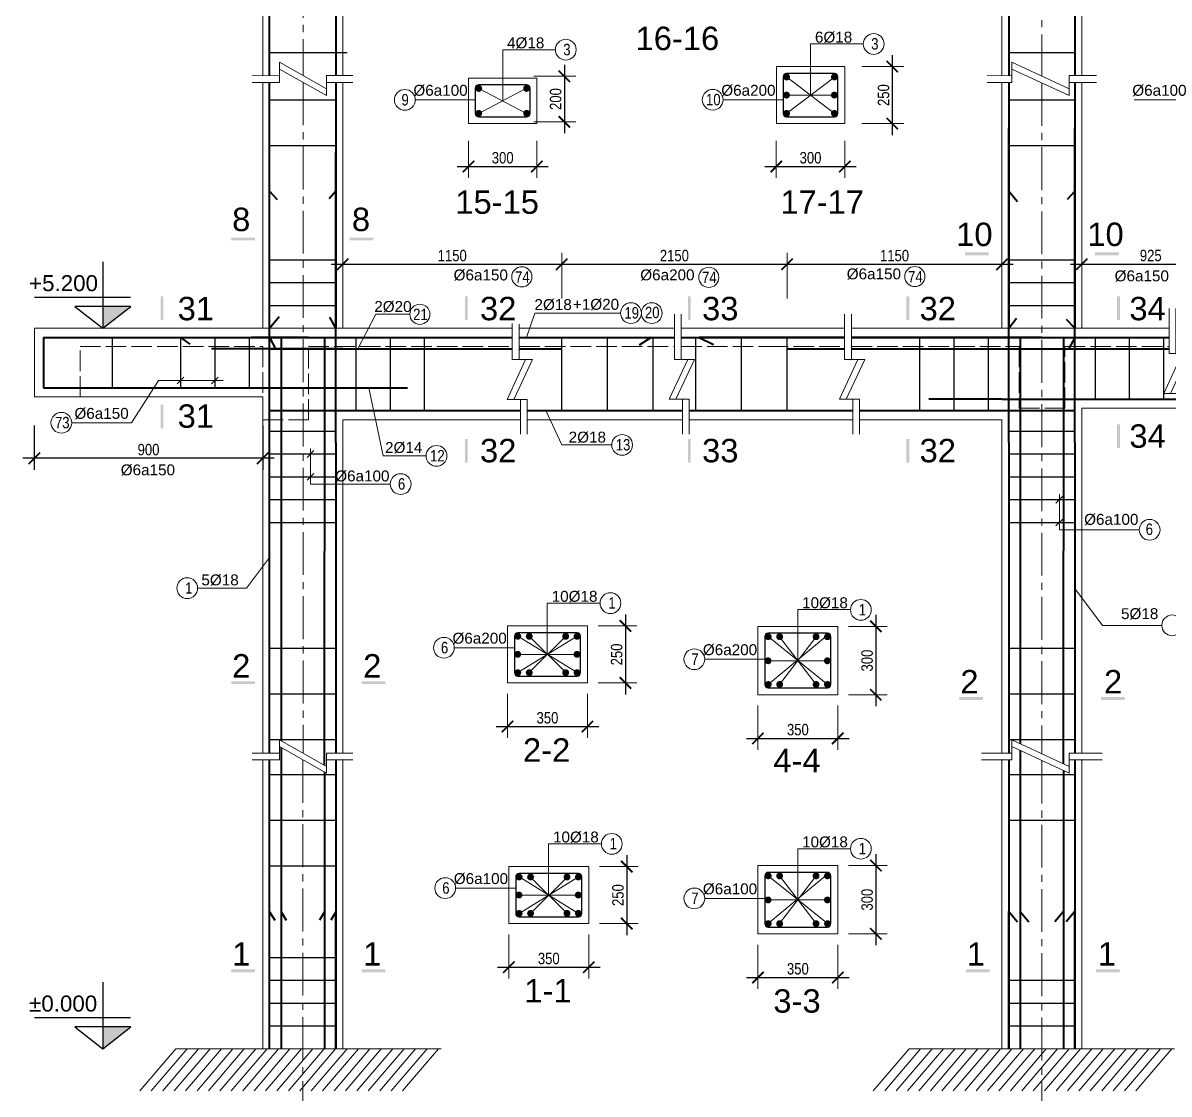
# Model space of a CAD drawing. Header units: inches. Extents: x 1604615 to 1925968, y -294302 to 52467.
# Drawn here: x 1642588 to 1662660, y -276295 to -257539 of the extents above; entities that cross this region are included whole.
import ezdxf

# ---------------------------------------------------------------- set-up
doc = ezdxf.new("R2010")
doc.units = ezdxf.units.IN
doc.header["$LTSCALE"] = 20
doc.header["$MEASUREMENT"] = 0
doc.linetypes.add('ACAD_ISO02W100', pattern=[15, 12, -3])
doc.linetypes.add('CENTER2', pattern=[1.125, 0.75, -0.125, 0.125, -0.125])
doc.layers.get('0').update_dxf_attribs({"lineweight": 13})
for name, color, linetype, lineweight in [('BORDER', 3, 'Continuous', 40), ('Duong bao', 4, 'Continuous', 30), ('net 0.2', 5, 'Continuous', 20), ('net dut', 7, 'Continuous', 9), ('truc', 16, 'CENTER2', 9)]:
    doc.layers.add(name, color=color, linetype=linetype, lineweight=lineweight)
doc.layers.add('kt', color=7, linetype='Continuous')
doc.layers.add('TEXT', color=9, linetype='Continuous')
doc.styles.add('chu', font='VHELVCN.TTF')
doc.styles.add('thep', font='ARIAL.TTF')
doc.dimstyles.new('tl100', dxfattribs={"dimscale": 100, "dimtxt": 2, "dimasz": 2, "dimexe": 2, "dimexo": 5, "dimgap": 0.5, "dimtad": 1, "dimdec": 0, "dimzin": 0, "dimdsep": 46, "dimtxsty": 'chu', "dimblk": 'ARCHTICK', "dimcen": 1, "dimdle": 2, "dimclrd": 1, "dimclre": 1, "dimclrt": 2, "dimadec": 0, "dimazin": 0, "dimtfac": 1, "dimtdec": 0, "dimtix": 1, "dimtofl": 0, "dimtmove": 0, "dimatfit": 3, "dimldrblk": 'ARCHTICK', "dimfxl": 1, "dimtolj": 1, "dimtzin": 0, "dimarcsym": 0})
doc.dimstyles.new('tl25', dxfattribs={"dimscale": 100, "dimtxt": 2, "dimasz": 2, "dimexe": 2, "dimexo": 3, "dimgap": 0.5, "dimtad": 1, "dimdec": 0, "dimlfac": 0.25, "dimdsep": 46, "dimtxsty": 'chu', "dimblk": 'ARCHTICK', "dimcen": 8, "dimdle": 2, "dimclrd": 1, "dimclre": 1, "dimclrt": 2, "dimadec": 0, "dimazin": 0, "dimtfac": 0.1, "dimtdec": 0, "dimtix": 1, "dimtmove": 2, "dimatfit": 3, "dimldrblk": 'ARCHTICK', "dimfxl": 6, "dimfxlon": 1, "dimtolj": 1, "dimlwe": -1, "dimarcsym": 0})

# ---------------------------------------------------------------- blocks, each defined once
blk = doc.blocks.new('_ArchTick')
at = {"color": 0, "linetype": 'ByBlock', "const_width": 0.15}
blk.add_lwpolyline([(-0.5, -0.5), (0.5, 0.5)], dxfattribs=at)
blk = doc.blocks.new('*D303')
at = {"color": 1, "lineweight": -2}
for p, q in [((1642788, -264586), (1642788, -265363)), ((1646788, -264586), (1646788, -265363)), ((1646988, -265163), (1642588, -265163))]:
    blk.add_line(p, q, dxfattribs=at)
at = {"layer": 'Defpoints', "color": 0}
for p in [(1642788, -264086), (1646788, -264086), (1642788, -265163)]:
    blk.add_point(p, dxfattribs=at)
at = {"color": 1, "lineweight": -2, "xscale": 200, "yscale": 200, "zscale": 200, "rotation": 180}
blk.add_blockref('_ArchTick', (1642788, -265163), dxfattribs=at)
at = {"color": 1, "lineweight": -2, "xscale": 200, "yscale": 200, "zscale": 200}
blk.add_blockref('_ArchTick', (1646788, -265163), dxfattribs=at)
at = {"color": 2, "insert": (1644788, -265011), "char_height": 200, "attachment_point": 5, "style": 'chu'}
blk.add_mtext('\\A1;900', dxfattribs=at)
blk = doc.blocks.new('*D305')
at = {"color": 1}
for p, q in [((1648188, -262366), (1648188, -261566)), ((1652023, -262366), (1652023, -261566))]:
    blk.add_line(p, q, dxfattribs=at)
at = {"color": 1, "lineweight": -2}
blk.add_line((1647988, -261766), (1652223, -261766), dxfattribs=at)
at = {"layer": 'Defpoints', "color": 0}
for p in [(1652023, -261766), (1648188, -262886), (1652023, -263046)]:
    blk.add_point(p, dxfattribs=at)
at = {"color": 1, "lineweight": -2, "xscale": 200, "yscale": 200, "zscale": 200, "rotation": 180}
blk.add_blockref('_ArchTick', (1648188, -261766), dxfattribs=at)
at = {"color": 1, "lineweight": -2, "xscale": 200, "yscale": 200, "zscale": 200}
blk.add_blockref('_ArchTick', (1652023, -261766), dxfattribs=at)
at = {"color": 2, "insert": (1650106, -261614), "char_height": 200, "attachment_point": 5, "style": 'chu'}
blk.add_mtext('\\A1;1150', dxfattribs=at)
blk = doc.blocks.new('*D306')
at = {"color": 1}
for p, q in [((1652023, -262366), (1652023, -261566)), ((1655971, -262366), (1655971, -261566))]:
    blk.add_line(p, q, dxfattribs=at)
at = {"color": 1, "lineweight": -2}
blk.add_line((1651823, -261766), (1656171, -261766), dxfattribs=at)
at = {"layer": 'Defpoints', "color": 0}
for p in [(1655971, -261766), (1652023, -263046), (1655971, -264326)]:
    blk.add_point(p, dxfattribs=at)
at = {"color": 1, "lineweight": -2, "xscale": 200, "yscale": 200, "zscale": 200, "rotation": 180}
blk.add_blockref('_ArchTick', (1652023, -261766), dxfattribs=at)
at = {"color": 1, "lineweight": -2, "xscale": 200, "yscale": 200, "zscale": 200}
blk.add_blockref('_ArchTick', (1655971, -261766), dxfattribs=at)
at = {"color": 2, "insert": (1653997, -261614), "char_height": 200, "attachment_point": 5, "style": 'chu'}
blk.add_mtext('\\A1;2150', dxfattribs=at)
blk = doc.blocks.new('*D109')
at = {"color": 1}
for p, q in [((1655971, -262366), (1655971, -261566)), ((1659732, -262366), (1659732, -261566))]:
    blk.add_line(p, q, dxfattribs=at)
at = {"color": 1, "lineweight": -2}
blk.add_line((1655771, -261766), (1659932, -261766), dxfattribs=at)
at = {"layer": 'Defpoints', "color": 0}
for p in [(1659732, -261766), (1655971, -264726), (1659732, -264886)]:
    blk.add_point(p, dxfattribs=at)
at = {"color": 1, "lineweight": -2, "xscale": 200, "yscale": 200, "zscale": 200, "rotation": 180}
blk.add_blockref('_ArchTick', (1655971, -261766), dxfattribs=at)
at = {"color": 1, "lineweight": -2, "xscale": 200, "yscale": 200, "zscale": 200}
blk.add_blockref('_ArchTick', (1659732, -261766), dxfattribs=at)
at = {"color": 2, "insert": (1657852, -261614), "char_height": 200, "attachment_point": 5, "style": 'chu'}
blk.add_mtext('\\A1;1150', dxfattribs=at)
blk = doc.blocks.new('kk')
at = {"ltscale": 0.1}
for p, q in [((-71, 1140), (-71, 350)), ((49, 350), (49, 1140)), ((-162, -350), (162, 350)), ((-71, 350), (281, 350)), ((281, 350), (-44, -350)), ((162, 350), (49, 350)), ((73, -350), (-162, -350)), ((-44, -350), (189, -350)), ((71, -962), (73, -350)), ((189, -350), (189, -962))]:
    blk.add_line(p, q, dxfattribs=at)
blk = doc.blocks.new('*D307')
at = {"color": 1}
for p, q in [((1661132, -262365), (1661132, -261565)), ((1663546, -262365), (1663546, -261565))]:
    blk.add_line(p, q, dxfattribs=at)
at = {"color": 1, "lineweight": -2}
blk.add_line((1660932, -261765), (1663746, -261765), dxfattribs=at)
at = {"layer": 'Defpoints', "color": 0}
for p in [(1663546, -261765), (1661132, -262886), (1663546, -263206)]:
    blk.add_point(p, dxfattribs=at)
at = {"color": 1, "lineweight": -2, "xscale": 200, "yscale": 200, "zscale": 200, "rotation": 180}
blk.add_blockref('_ArchTick', (1661132, -261765), dxfattribs=at)
at = {"color": 1, "lineweight": -2, "xscale": 200, "yscale": 200, "zscale": 200}
blk.add_blockref('_ArchTick', (1663546, -261765), dxfattribs=at)
at = {"color": 2, "insert": (1662339, -261613), "char_height": 200, "attachment_point": 5, "style": 'chu'}
blk.add_mtext('\\A1;925', dxfattribs=at)
blk = doc.blocks.new('*D138')
at = {"color": 1}
for p, q in [((1651098, -273499), (1651098, -274274)), ((1652496, -273499), (1652496, -274274))]:
    blk.add_line(p, q, dxfattribs=at)
at = {"color": 1, "lineweight": -2}
blk.add_line((1650898, -274074), (1652696, -274074), dxfattribs=at)
at = {"layer": 'Defpoints', "color": 0}
for p in [(1651098, -273199), (1652496, -273199), (1652496, -274074)]:
    blk.add_point(p, dxfattribs=at)
at = {"color": 1, "lineweight": -2, "xscale": 200, "yscale": 200, "zscale": 200, "rotation": 180}
blk.add_blockref('_ArchTick', (1651098, -274074), dxfattribs=at)
at = {"color": 1, "lineweight": -2, "xscale": 200, "yscale": 200, "zscale": 200}
blk.add_blockref('_ArchTick', (1652496, -274074), dxfattribs=at)
at = {"color": 2, "insert": (1651797, -273922), "char_height": 200, "attachment_point": 5, "style": 'chu'}
blk.add_mtext('\\A1;350', dxfattribs=at)
blk = doc.blocks.new('*D139')
at = {"color": 1, "lineweight": -2}
blk.add_line((1653163, -272112), (1653163, -273510), dxfattribs=at)
at = {"color": 1}
for p, q in [((1652684, -272312), (1653363, -272312)), ((1652684, -273310), (1653363, -273310))]:
    blk.add_line(p, q, dxfattribs=at)
at = {"layer": 'Defpoints', "color": 0}
for p in [(1652384, -272312), (1652384, -273310), (1653163, -273310)]:
    blk.add_point(p, dxfattribs=at)
at = {"color": 1, "lineweight": -2, "xscale": 200, "yscale": 200, "zscale": 200}
for p, rotation in [((1653163, -272312), 90), ((1653163, -273310), 270)]:
    blk.add_blockref('_ArchTick', p, dxfattribs=dict(at, rotation=rotation))
at = {"color": 2, "insert": (1653010, -272811), "char_height": 200, "attachment_point": 5, "rotation": 90, "style": 'chu'}
blk.add_mtext('\\A1;250', dxfattribs=at)
blk = doc.blocks.new('*D140')
at = {"color": 1}
for p, q in [((1651075, -269284), (1651075, -270060)), ((1652473, -269284), (1652473, -270060))]:
    blk.add_line(p, q, dxfattribs=at)
at = {"color": 1, "lineweight": -2}
blk.add_line((1650875, -269860), (1652673, -269860), dxfattribs=at)
at = {"layer": 'Defpoints', "color": 0}
for p in [(1651075, -268984), (1652473, -268984), (1652473, -269860)]:
    blk.add_point(p, dxfattribs=at)
at = {"color": 1, "lineweight": -2, "xscale": 200, "yscale": 200, "zscale": 200, "rotation": 180}
blk.add_blockref('_ArchTick', (1651075, -269860), dxfattribs=at)
at = {"color": 1, "lineweight": -2, "xscale": 200, "yscale": 200, "zscale": 200}
blk.add_blockref('_ArchTick', (1652473, -269860), dxfattribs=at)
at = {"color": 2, "insert": (1651774, -269708), "char_height": 200, "attachment_point": 5, "style": 'chu'}
blk.add_mtext('\\A1;350', dxfattribs=at)
blk = doc.blocks.new('*D141')
at = {"color": 1, "lineweight": -2}
blk.add_line((1653139, -267898), (1653139, -269296), dxfattribs=at)
at = {"color": 1}
for p, q in [((1652661, -268098), (1653339, -268098)), ((1652661, -269096), (1653339, -269096))]:
    blk.add_line(p, q, dxfattribs=at)
at = {"layer": 'Defpoints', "color": 0}
for p in [(1652361, -268098), (1652361, -269096), (1653139, -269096)]:
    blk.add_point(p, dxfattribs=at)
at = {"color": 1, "lineweight": -2, "xscale": 200, "yscale": 200, "zscale": 200}
for p, rotation in [((1653139, -268098), 90), ((1653139, -269096), 270)]:
    blk.add_blockref('_ArchTick', p, dxfattribs=dict(at, rotation=rotation))
at = {"color": 2, "insert": (1652987, -268597), "char_height": 200, "attachment_point": 5, "rotation": 90, "style": 'chu'}
blk.add_mtext('\\A1;250', dxfattribs=at)
blk = doc.blocks.new('*D142')
at = {"color": 1}
for p, q in [((1655460, -273679), (1655460, -274454)), ((1656858, -273679), (1656858, -274454))]:
    blk.add_line(p, q, dxfattribs=at)
at = {"color": 1, "lineweight": -2}
blk.add_line((1655260, -274254), (1657058, -274254), dxfattribs=at)
at = {"layer": 'Defpoints', "color": 0}
for p in [(1655460, -273379), (1656858, -273379), (1656858, -274254)]:
    blk.add_point(p, dxfattribs=at)
at = {"color": 1, "lineweight": -2, "xscale": 200, "yscale": 200, "zscale": 200, "rotation": 180}
blk.add_blockref('_ArchTick', (1655460, -274254), dxfattribs=at)
at = {"color": 1, "lineweight": -2, "xscale": 200, "yscale": 200, "zscale": 200}
blk.add_blockref('_ArchTick', (1656858, -274254), dxfattribs=at)
at = {"color": 2, "insert": (1656159, -274102), "char_height": 200, "attachment_point": 5, "style": 'chu'}
blk.add_mtext('\\A1;350', dxfattribs=at)
blk = doc.blocks.new('*D143')
at = {"color": 1, "lineweight": -2}
blk.add_line((1657524, -272092), (1657524, -273690), dxfattribs=at)
at = {"color": 1}
for p, q in [((1657046, -272292), (1657724, -272292)), ((1657046, -273490), (1657724, -273490))]:
    blk.add_line(p, q, dxfattribs=at)
at = {"layer": 'Defpoints', "color": 0}
for p in [(1656746, -272292), (1656746, -273490), (1657524, -273490)]:
    blk.add_point(p, dxfattribs=at)
at = {"color": 1, "lineweight": -2, "xscale": 200, "yscale": 200, "zscale": 200}
for p, rotation in [((1657524, -272292), 90), ((1657524, -273490), 270)]:
    blk.add_blockref('_ArchTick', p, dxfattribs=dict(at, rotation=rotation))
at = {"color": 2, "insert": (1657372, -272891), "char_height": 200, "attachment_point": 5, "rotation": 90, "style": 'chu'}
blk.add_mtext('\\A1;300', dxfattribs=at)
blk = doc.blocks.new('*D144')
at = {"color": 1}
for p, q in [((1655460, -269491), (1655460, -270267)), ((1656858, -269491), (1656858, -270267))]:
    blk.add_line(p, q, dxfattribs=at)
at = {"color": 1, "lineweight": -2}
blk.add_line((1655260, -270067), (1657058, -270067), dxfattribs=at)
at = {"layer": 'Defpoints', "color": 0}
for p in [(1655460, -269191), (1656858, -269191), (1656858, -270067)]:
    blk.add_point(p, dxfattribs=at)
at = {"color": 1, "lineweight": -2, "xscale": 200, "yscale": 200, "zscale": 200, "rotation": 180}
blk.add_blockref('_ArchTick', (1655460, -270067), dxfattribs=at)
at = {"color": 1, "lineweight": -2, "xscale": 200, "yscale": 200, "zscale": 200}
blk.add_blockref('_ArchTick', (1656858, -270067), dxfattribs=at)
at = {"color": 2, "insert": (1656159, -269915), "char_height": 200, "attachment_point": 5, "style": 'chu'}
blk.add_mtext('\\A1;350', dxfattribs=at)
blk = doc.blocks.new('*D145')
at = {"color": 1, "lineweight": -2}
blk.add_line((1657524, -267905), (1657524, -269503), dxfattribs=at)
at = {"color": 1}
for p, q in [((1657046, -268105), (1657724, -268105)), ((1657046, -269303), (1657724, -269303))]:
    blk.add_line(p, q, dxfattribs=at)
at = {"layer": 'Defpoints', "color": 0}
for p in [(1656746, -268105), (1656746, -269303), (1657524, -269303)]:
    blk.add_point(p, dxfattribs=at)
at = {"color": 1, "lineweight": -2, "xscale": 200, "yscale": 200, "zscale": 200}
for p, rotation in [((1657524, -268105), 90), ((1657524, -269303), 270)]:
    blk.add_blockref('_ArchTick', p, dxfattribs=dict(at, rotation=rotation))
at = {"color": 2, "insert": (1657372, -268704), "char_height": 200, "attachment_point": 5, "rotation": 90, "style": 'chu'}
blk.add_mtext('\\A1;300', dxfattribs=at)
blk = doc.blocks.new('*D166')
at = {"color": 1, "lineweight": -2}
blk.add_line((1652070, -258273), (1652070, -259471), dxfattribs=at)
at = {"color": 1}
for p, q in [((1651538, -258473), (1652270, -258473)), ((1651538, -259271), (1652270, -259271))]:
    blk.add_line(p, q, dxfattribs=at)
at = {"layer": 'Defpoints', "color": 0}
for p in [(1651238, -258473), (1651238, -259271), (1652070, -259271)]:
    blk.add_point(p, dxfattribs=at)
at = {"color": 1, "lineweight": -2, "xscale": 200, "yscale": 200, "zscale": 200}
for p, rotation in [((1652070, -258473), 90), ((1652070, -259271), 270)]:
    blk.add_blockref('_ArchTick', p, dxfattribs=dict(at, rotation=rotation))
at = {"color": 2, "insert": (1651918, -258872), "char_height": 200, "attachment_point": 5, "rotation": 90, "style": 'chu'}
blk.add_mtext('\\A1;200', dxfattribs=at)
blk = doc.blocks.new('*D363')
at = {"color": 1}
for p, q in [((1650391, -259602), (1650391, -260253)), ((1651589, -259602), (1651589, -260253))]:
    blk.add_line(p, q, dxfattribs=at)
at = {"color": 1, "lineweight": -2}
blk.add_line((1650191, -260053), (1651789, -260053), dxfattribs=at)
at = {"layer": 'Defpoints', "color": 0}
for p in [(1650391, -259302), (1651589, -259302), (1651589, -260053)]:
    blk.add_point(p, dxfattribs=at)
at = {"color": 1, "lineweight": -2, "xscale": 200, "yscale": 200, "zscale": 200, "rotation": 180}
blk.add_blockref('_ArchTick', (1650391, -260053), dxfattribs=at)
at = {"color": 1, "lineweight": -2, "xscale": 200, "yscale": 200, "zscale": 200}
blk.add_blockref('_ArchTick', (1651589, -260053), dxfattribs=at)
at = {"color": 2, "insert": (1650990, -259901), "char_height": 200, "attachment_point": 5, "style": 'chu'}
blk.add_mtext('\\A1;300', dxfattribs=at)
blk = doc.blocks.new('*D364')
at = {"color": 1, "lineweight": -2}
blk.add_line((1657812, -258104), (1657812, -259502), dxfattribs=at)
at = {"color": 1}
for p, q in [((1657280, -258304), (1658012, -258304)), ((1657280, -259302), (1658012, -259302))]:
    blk.add_line(p, q, dxfattribs=at)
at = {"layer": 'Defpoints', "color": 0}
for p in [(1656980, -258304), (1656980, -259302), (1657812, -259302)]:
    blk.add_point(p, dxfattribs=at)
at = {"color": 1, "lineweight": -2, "xscale": 200, "yscale": 200, "zscale": 200}
for p, rotation in [((1657812, -258304), 90), ((1657812, -259302), 270)]:
    blk.add_blockref('_ArchTick', p, dxfattribs=dict(at, rotation=rotation))
at = {"color": 2, "insert": (1657660, -258803), "char_height": 200, "attachment_point": 5, "rotation": 90, "style": 'chu'}
blk.add_mtext('\\A1;250', dxfattribs=at)
blk = doc.blocks.new('*D365')
at = {"color": 1}
for p, q in [((1655782, -259602), (1655782, -260253)), ((1656980, -259602), (1656980, -260253))]:
    blk.add_line(p, q, dxfattribs=at)
at = {"color": 1, "lineweight": -2}
blk.add_line((1655582, -260053), (1657180, -260053), dxfattribs=at)
at = {"layer": 'Defpoints', "color": 0}
for p in [(1655782, -259302), (1656980, -259302), (1656980, -260053)]:
    blk.add_point(p, dxfattribs=at)
at = {"color": 1, "lineweight": -2, "xscale": 200, "yscale": 200, "zscale": 200, "rotation": 180}
blk.add_blockref('_ArchTick', (1655782, -260053), dxfattribs=at)
at = {"color": 1, "lineweight": -2, "xscale": 200, "yscale": 200, "zscale": 200}
blk.add_blockref('_ArchTick', (1656980, -260053), dxfattribs=at)
at = {"color": 2, "insert": (1656381, -259901), "char_height": 200, "attachment_point": 5, "style": 'chu'}
blk.add_mtext('\\A1;300', dxfattribs=at)

msp = doc.modelspace()

# ---------------------------------------------------------------- hatches: boundary and pattern name
at = {"layer": 'kt'}
for points in [[(1644477, -262502.7), (1643987.4, -262886.4), (1643987.4, -262502.7)], [(1644477, -275117), (1643987.4, -275500.7), (1643987.4, -275117)]]:
    msp.add_hatch(color=256, dxfattribs=at).paths.add_polyline_path(points)

# ---------------------------------------------------------------- linework, layer by layer
at = {"ltscale": 0.1}
for p, q in [((1646788.4, -253258.7), (1646788.4, -258461.7)), ((1661131.9, -253458.7), (1661131.9, -258461.7)), ((1648188.5, -253658.7), (1648188.4, -258461.7)), ((1659731.9, -253658.7), (1659731.9, -258461.7)), ((1647082, -258462.8), (1647082, -258227.7)), ((1647082, -258227.7), (1647905, -258692.6)), ((1646605.7, -258461.1), (1647082, -258462.8)), ((1647905, -258811.1), (1647082, -258346.2)), ((1647082, -258346.2), (1647082, -258579.4)), ((1648367.7, -258459.4), (1647905, -258459.4)), ((1647082, -258579.4), (1646605.7, -258579.4)), ((1646788.4, -258579.4), (1646788.4, -262886.4)), ((1647905, -258579.4), (1648367.7, -258579.4)), ((1648188.4, -258579.4), (1648188.4, -262886.4)), ((1659731.9, -258579.4), (1659731.9, -262886.4)), ((1661131.9, -258579.4), (1661131.9, -262886.4)), ((1642788.4, -264086.4), (1642788.4, -262886.4)), ((1646788.4, -262886.4), (1648188.4, -262886.4)), ((1651158.4, -262801.1), (1651158.4, -263429.8)), ((1651278.4, -263429.8), (1651278.4, -262812.9)), ((1659631.9, -262886.4), (1661231.9, -262886.4)), ((1651066.7, -264130.2), (1651391.6, -263429.8)), ((1651158.4, -263429.8), (1651510.1, -263429.8)), ((1651510.1, -263429.8), (1651185.2, -264130.2)), ((1651391.6, -263429.8), (1651278.4, -263429.8)), ((1646788.4, -264086.4), (1642788.4, -264086.4)), ((1646788.4, -264086.4), (1646788.4, -270326.6)), ((1651301.8, -264130.2), (1651066.7, -264130.2)), ((1651185.2, -264130.2), (1651418.4, -264130.2)), ((1651299.6, -264742.3), (1651301.8, -264130.2)), ((1651418.4, -264130.2), (1651418.4, -264742.3)), ((1661131.9, -264286.4), (1661131.9, -270326.6)), ((1661131.9, -264286.4), (1662801.5, -264286.9)), ((1648188.4, -264486.4), (1648188.4, -270326.6)), ((1648188.4, -264486.4), (1651300.5, -264486.9)), ((1651418.4, -264486.4), (1654140.1, -264486.9)), ((1654258, -264486.4), (1657119.5, -264486.4)), ((1657237.4, -264486.4), (1659731.9, -264486.4)), ((1659731.9, -264486.4), (1659731.9, -270326.6)), ((1647082, -270327.7), (1647082, -270092.5)), ((1647082, -270092.5), (1647905, -270557.5)), ((1646605.7, -270326), (1647082, -270327.7)), ((1647905, -270676), (1647082, -270211.1)), ((1647082, -270211.1), (1647082, -270444.3)), ((1648367.7, -270324.3), (1647905, -270324.3)), ((1647905, -270324.3), (1647905, -270676)), ((1647082, -270444.3), (1646605.7, -270444.3)), ((1646788.4, -270444.3), (1646788.4, -275500.7)), ((1647905, -270444.3), (1648367.7, -270444.3)), ((1648188.4, -270444.3), (1648188.4, -275500.7)), ((1659731.9, -270444.3), (1659731.9, -275500.7)), ((1661131.9, -270444.3), (1661131.9, -275500.7)), ((1645264.6, -275500.7), (1649912.2, -275500.7)), ((1658108.1, -275500.7), (1662755.7, -275500.7))]:
    msp.add_line(p, q, dxfattribs=at)
for p, q in [((1656381.7, -258803.9), (1656381.7, -257907.5)), ((1656381.7, -257907.5), (1657305.3, -257907.5)), ((1650989.8, -258904.4), (1650989.8, -258007.9)), ((1650989.8, -258007.9), (1651913.4, -258007.9)), ((1656980.1, -258304.4), (1655782.1, -258304.4)), ((1655782.1, -258304.4), (1655782.1, -259302.4)), ((1656980.1, -259302.4), (1656980.1, -258304.4)), ((1647905, -258459.4), (1647905, -258811.1)), ((1651588.8, -258504.4), (1650390.8, -258504.4)), ((1650390.8, -258504.4), (1650390.8, -259302.4)), ((1651588.8, -259302.4), (1651588.8, -258504.4)), ((1655962.1, -258484.4), (1656800.1, -259122.4)), ((1655962.1, -259122.4), (1656800.1, -258486.3)), ((1650570.8, -259122.4), (1651408.8, -258684.4)), ((1650570.8, -258686.3), (1651408.8, -259122.4)), ((1650510.8, -258886.4), (1649458.3, -258886.4)), ((1655902.1, -258886.4), (1654849.6, -258886.4)), ((1655902.7, -258803), (1656798.3, -258803)), ((1663099.8, -258886.4), (1662047.4, -258886.4)), ((1650390.8, -259302.4), (1651588.8, -259302.4)), ((1655782.1, -259302.4), (1656980.1, -259302.4)), ((1645288.6, -263860.9), (1645408.3, -263740.3)), ((1645888.6, -263860.9), (1646008.3, -263740.3)), ((1647563.6, -265146.7), (1647683.3, -265026.1)), ((1647563.6, -265546.7), (1647683.3, -265426.1)), ((1660679, -265946.7), (1660798.7, -265826.1)), ((1660679, -266346.7), (1660798.7, -266226.1)), ((1651771.7, -268595.6), (1651771.7, -267699.2)), ((1651771.7, -267699.2), (1652695.2, -267699.2)), ((1656156.7, -268708.1), (1656156.7, -267811.6)), ((1656156.7, -267811.6), (1657080.3, -267811.6)), ((1652473.1, -268098.1), (1651075.1, -268098.1)), ((1651075.1, -268098.1), (1651075.1, -269096.1)), ((1652473.1, -269096.1), (1652473.1, -268098.1)), ((1656858.1, -268105), (1655460.1, -268105)), ((1655460.1, -268105), (1655460.1, -269303)), ((1656858.1, -269303), (1656858.1, -268105)), ((1651255.1, -268278.1), (1652293.1, -268916.1)), ((1651255.1, -268916.1), (1652293.1, -268278.1)), ((1652093.1, -268279.9), (1651455.1, -268916.1)), ((1652093.1, -268916.1), (1651455.1, -268279.9)), ((1655640.1, -269123), (1656678.1, -268256.9)), ((1655640.1, -268285), (1656678.1, -269123)), ((1656478.1, -268286.9), (1655840.1, -269123)), ((1656478.1, -269123), (1655840.1, -268286.9)), ((1651195.1, -268480), (1650142.6, -268480)), ((1651252.7, -268595.6), (1652290.7, -268595.6)), ((1655580.1, -268681.6), (1654527.6, -268681.6)), ((1655637.7, -268708.1), (1656675.7, -268708.1)), ((1651075.1, -269096.1), (1652473.1, -269096.1)), ((1655460.1, -269303), (1656858.1, -269303)), ((1651794.9, -272809.9), (1651794.9, -271913.5)), ((1651794.9, -271913.5), (1652718.5, -271913.5)), ((1656156.7, -272895.4), (1656156.7, -271999)), ((1656156.7, -271999), (1657080.3, -271999)), ((1652496.3, -272312.4), (1651098.3, -272312.4)), ((1651098.3, -272312.4), (1651098.3, -273310.4)), ((1652496.3, -273310.4), (1652496.3, -272312.4)), ((1656858.1, -272292.4), (1655460.1, -272292.4)), ((1655460.1, -272292.4), (1655460.1, -273490.4)), ((1656858.1, -273490.4), (1656858.1, -272292.4)), ((1651278.3, -272492.4), (1652316.3, -273130.4)), ((1651278.3, -273130.4), (1652316.3, -272492.4)), ((1652116.3, -272494.2), (1651478.3, -273130.4)), ((1652116.3, -273130.4), (1651478.3, -272494.2)), ((1655640.1, -273310.4), (1656678.1, -272444.2)), ((1655640.1, -272472.4), (1656678.1, -273310.4)), ((1656478.1, -272474.2), (1655840.1, -273310.4)), ((1656478.1, -273310.4), (1655840.1, -272474.2)), ((1651218.3, -272689), (1650165.8, -272689)), ((1651275.9, -272809.9), (1652313.9, -272809.9)), ((1655580.1, -272869), (1654527.6, -272869)), ((1655637.7, -272895.4), (1656675.7, -272895.4)), ((1651098.3, -273310.4), (1652496.3, -273310.4)), ((1655460.1, -273490.4), (1656858.1, -273490.4))]:
    msp.add_line(p, q)
for points in [[(1659474.5, -258461.3), (1659905.5, -258462.8), (1659905.5, -258227.7), (1660907.8, -258692.6), (1660907.8, -258579.4), (1661389.2, -258579.4)], [(1661389.2, -258459.4), (1660907.8, -258459.4), (1660907.8, -258811.1), (1659905.5, -258346.2), (1659905.5, -258579.4), (1659474.5, -258579.4)], [(1642788.4, -262886.4), (1646788.4, -262886.4)], [(1648188.4, -262886.4), (1651158.4, -262886.4)], [(1651278.4, -262886.4), (1653998, -262886.4)], [(1654118, -262886.4), (1656977.4, -262886.4)], [(1657097.4, -262886.4), (1659631.9, -262886.4)], [(1661231.9, -262886.4), (1662659, -262886.4)], [(1659374.5, -270325.8), (1659905.5, -270327.7), (1659905.5, -270092.5), (1660907.8, -270557.5), (1660907.8, -270444.3), (1661489.2, -270444.3)], [(1661489.2, -270324.3), (1660907.8, -270324.3), (1660907.8, -270676), (1659905.5, -270211.1), (1659905.5, -270444.3), (1659374.5, -270444.3)], [(1645264.6, -275500.7), (1644636.9, -276240.4)], [(1645464.6, -275500.7), (1644836.9, -276240.4)], [(1645664.6, -275500.7), (1645036.9, -276240.4)], [(1645864.6, -275500.7), (1645236.9, -276240.4)], [(1646064.6, -275500.7), (1645436.9, -276240.4)], [(1646264.6, -275500.7), (1645636.9, -276240.4)], [(1646464.6, -275500.7), (1645836.9, -276240.4)], [(1646664.6, -275500.7), (1646036.9, -276240.4)], [(1646864.6, -275500.7), (1646236.9, -276240.4)], [(1647064.6, -275500.7), (1646436.9, -276240.4)], [(1647264.6, -275500.7), (1646636.9, -276240.4)], [(1647464.6, -275500.7), (1646836.9, -276240.4)], [(1647664.6, -275500.7), (1647036.9, -276240.4)], [(1647864.6, -275500.7), (1647236.9, -276240.4)], [(1648064.6, -275500.7), (1647436.9, -276240.4)], [(1648264.6, -275500.7), (1647636.9, -276240.4)], [(1648464.6, -275500.7), (1647836.9, -276240.4)], [(1648664.6, -275500.7), (1648036.9, -276240.4)], [(1648864.6, -275500.7), (1648236.9, -276240.4)], [(1649064.6, -275500.7), (1648436.9, -276240.4)], [(1649264.6, -275500.7), (1648636.9, -276240.4)], [(1649464.6, -275500.7), (1648836.9, -276240.4)], [(1649664.6, -275500.7), (1649036.9, -276240.4)], [(1649864.6, -275500.7), (1649236.9, -276240.4)], [(1658108.1, -275500.7), (1657480.4, -276240.4)], [(1658308.1, -275500.7), (1657680.4, -276240.4)], [(1658508.1, -275500.7), (1657880.4, -276240.4)], [(1658708.1, -275500.7), (1658080.4, -276240.4)], [(1658908.1, -275500.7), (1658280.4, -276240.4)], [(1659108.1, -275500.7), (1658480.4, -276240.4)], [(1659308.1, -275500.7), (1658680.4, -276240.4)], [(1659508.1, -275500.7), (1658880.4, -276240.4)], [(1659708.1, -275500.7), (1659080.4, -276240.4)], [(1659908.1, -275500.7), (1659280.4, -276240.4)], [(1660108.1, -275500.7), (1659480.4, -276240.4)], [(1660308.1, -275500.7), (1659680.4, -276240.4)], [(1660508.1, -275500.7), (1659880.4, -276240.4)], [(1660708.1, -275500.7), (1660080.4, -276240.4)], [(1660908.1, -275500.7), (1660280.4, -276240.4)], [(1661108.1, -275500.7), (1660480.4, -276240.4)], [(1661308.1, -275500.7), (1660680.4, -276240.4)], [(1661508.1, -275500.7), (1660880.4, -276240.4)], [(1661708.1, -275500.7), (1661080.4, -276240.4)], [(1661908.1, -275500.7), (1661280.4, -276240.4)], [(1662108.1, -275500.7), (1661480.4, -276240.4)], [(1662308.1, -275500.7), (1661680.4, -276240.4)], [(1662508.1, -275500.7), (1661880.4, -276240.4)], [(1662708.1, -275500.7), (1662080.4, -276240.4)]]:
    msp.add_lwpolyline(points, dxfattribs=at)
at = {"const_width": 60}
for points in [[(1655932.1, -258486.3, -1), (1655992.1, -258486.3, -1)], [(1656830.1, -258486.3, 1), (1656770.1, -258486.3, 1)], [(1650540.8, -258686.3, -1), (1650600.8, -258686.3, -1)], [(1651438.8, -258686.3, 1), (1651378.8, -258686.3, 1)], [(1655930.3, -258803, -1), (1655990.3, -258803, -1)], [(1656828.3, -258803, 1), (1656768.3, -258803, 1)], [(1650540.8, -259122.4, 1), (1650600.8, -259122.4, 1)], [(1651438.8, -259122.4, -1), (1651378.8, -259122.4, -1)], [(1655932.1, -259122.4, 1), (1655992.1, -259122.4, 1)], [(1656830.1, -259122.4, -1), (1656770.1, -259122.4, -1)], [(1651225.1, -268279.9, -1), (1651285.1, -268279.9, -1)], [(1651425.1, -268279.9, -1), (1651485.1, -268279.9, -1)], [(1652123.1, -268279.9, 1), (1652063.1, -268279.9, 1)], [(1652323.1, -268279.9, 1), (1652263.1, -268279.9, 1)], [(1655610.1, -268286.9, -1), (1655670.1, -268286.9, -1)], [(1655810.1, -268286.9, -1), (1655870.1, -268286.9, -1)], [(1656508.1, -268286.9, 1), (1656448.1, -268286.9, 1)], [(1656708.1, -268286.9, 1), (1656648.1, -268286.9, 1)], [(1651222.7, -268595.6, -1), (1651282.7, -268595.6, -1)], [(1652320.7, -268595.6, 1), (1652260.7, -268595.6, 1)], [(1655607.7, -268708.1, -1), (1655667.7, -268708.1, -1)], [(1656705.7, -268708.1, 1), (1656645.7, -268708.1, 1)], [(1651225.1, -268916.1, 1), (1651285.1, -268916.1, 1)], [(1651425.1, -268916.1, 1), (1651485.1, -268916.1, 1)], [(1652123.1, -268916.1, -1), (1652063.1, -268916.1, -1)], [(1652323.1, -268916.1, -1), (1652263.1, -268916.1, -1)], [(1655610.1, -269123, 1), (1655670.1, -269123, 1)], [(1655810.1, -269123, 1), (1655870.1, -269123, 1)], [(1656508.1, -269123, -1), (1656448.1, -269123, -1)], [(1656708.1, -269123, -1), (1656648.1, -269123, -1)], [(1651248.3, -272494.2, -1), (1651308.3, -272494.2, -1)], [(1651448.3, -272494.2, -1), (1651508.3, -272494.2, -1)], [(1652146.3, -272494.2, 1), (1652086.3, -272494.2, 1)], [(1652346.3, -272494.2, 1), (1652286.3, -272494.2, 1)], [(1655610.1, -272474.2, -1), (1655670.1, -272474.2, -1)], [(1655810.1, -272474.2, -1), (1655870.1, -272474.2, -1)], [(1656508.1, -272474.2, 1), (1656448.1, -272474.2, 1)], [(1656708.1, -272474.2, 1), (1656648.1, -272474.2, 1)], [(1651245.9, -272809.9, -1), (1651305.9, -272809.9, -1)], [(1652343.9, -272809.9, 1), (1652283.9, -272809.9, 1)], [(1655607.7, -272895.4, -1), (1655667.7, -272895.4, -1)], [(1656705.7, -272895.4, 1), (1656645.7, -272895.4, 1)], [(1651248.3, -273130.4, 1), (1651308.3, -273130.4, 1)], [(1651448.3, -273130.4, 1), (1651508.3, -273130.4, 1)], [(1652146.3, -273130.4, -1), (1652086.3, -273130.4, -1)], [(1652346.3, -273130.4, -1), (1652286.3, -273130.4, -1)], [(1655610.1, -273310.4, 1), (1655670.1, -273310.4, 1)], [(1655810.1, -273310.4, 1), (1655870.1, -273310.4, 1)], [(1656508.1, -273310.4, -1), (1656448.1, -273310.4, -1)], [(1656708.1, -273310.4, -1), (1656648.1, -273310.4, -1)]]:
    msp.add_lwpolyline(points, format="xyb", close=True, dxfattribs=at)
for points in [[(1648453.5, -263246.4), (1648768, -262641.1), (1649364.1, -262641.1)], [(1651409.7, -263046.4), (1651555.8, -262619.6), (1653054.6, -262619.6)], [(1646097.7, -263800.6), (1644965.3, -263800.6), (1644492.7, -264540), (1643443.2, -264540)], [(1648645.9, -263926.4), (1648895.4, -265120.2), (1649649.1, -265120.2)], [(1651745.8, -264326.5), (1652024.2, -264928.3), (1652900.1, -264928.3)], [(1647623.4, -264992), (1647623.4, -265613.9), (1649021.7, -265613.9)], [(1660738.8, -265792), (1660738.8, -266413.9), (1662137.1, -266413.9)], [(1646908.4, -266901.9), (1646505.4, -267436.7), (1645647.7, -267436.7)], [(1661011.9, -267439.5), (1661496.5, -268088), (1662532.4, -268088)]]:
    msp.add_lwpolyline(points)
for centre, radius in [((1652095.3, -258007.9), 181.9), ((1657487.2, -257907.5), 181.9), ((1649276.5, -258886.4), 181.9), ((1654667.7, -258884.4), 181.9), ((1651325.5, -261985.6), 176.4), ((1654598.5, -261993.5), 176.4), ((1658207.5, -261980.5), 176.4), ((1649540.5, -262641.1), 176.4), ((1653236.5, -262619.6), 181.9), ((1653600.3, -262619.6), 181.9), ((1643261.3, -264540), 181.9), ((1649831, -265120.2), 181.9), ((1653082, -264928.3), 181.9), ((1649203.6, -265613.9), 181.9), ((1662319, -266413.9), 181.9), ((1645465.9, -267436.7), 181.9), ((1652877.1, -267699.2), 181.9), ((1657262.1, -267816.9), 181.9), ((1662714.3, -268088), 181.9), ((1649960.7, -268480), 181.9), ((1654345.7, -268681.6), 181.9), ((1652900.4, -271913.5), 181.9), ((1657262.2, -271999), 181.9), ((1657262.2, -271999), 181.9), ((1649983.9, -272689), 181.9), ((1654345.7, -272869), 181.9)]:
    msp.add_circle(centre, radius)
for points in [[(1646655.2, -261347), (1646655.2, -261297), (1646240.9, -261347), (1646240.9, -261297)], [(1648724.5, -261347), (1648724.5, -261297), (1648310.2, -261347), (1648310.2, -261297)], [(1659498.7, -261608.6), (1659498.7, -261558.6), (1659084.4, -261608.6), (1659084.4, -261558.6)], [(1661776.7, -261608.6), (1661776.7, -261558.6), (1661362.4, -261608.6), (1661362.4, -261558.6)], [(1645048.5, -262328), (1644998.5, -262328), (1645048.5, -262742.4), (1644998.5, -262742.4)], [(1650379, -262328), (1650329, -262328), (1650379, -262742.4), (1650329, -262742.4)], [(1654282.4, -262328), (1654232.4, -262328), (1654282.4, -262742.4), (1654232.4, -262742.4)], [(1658110.3, -262328), (1658060.3, -262328), (1658110.3, -262742.4), (1658060.3, -262742.4)], [(1661800.6, -262328), (1661750.6, -262328), (1661800.6, -262742.4), (1661750.6, -262742.4)], [(1645048.5, -264223.5), (1644998.5, -264223.5), (1645048.5, -264637.9), (1644998.5, -264637.9)], [(1661800.6, -264569.4), (1661750.6, -264569.4), (1661800.6, -264983.7), (1661750.6, -264983.7)], [(1650379, -264823.7), (1650329, -264823.7), (1650379, -265238), (1650329, -265238)], [(1654282.4, -264823.7), (1654232.4, -264823.7), (1654282.4, -265238), (1654232.4, -265238)], [(1658110.3, -264823.7), (1658060.3, -264823.7), (1658110.3, -265238), (1658060.3, -265238)], [(1646655.2, -269115.1), (1646655.2, -269065.1), (1646240.9, -269115.1), (1646240.9, -269065.1)], [(1648932.9, -269115.1), (1648932.9, -269065.1), (1648518.6, -269115.1), (1648518.6, -269065.1)], [(1659398.7, -269392.6), (1659398.7, -269342.6), (1658984.4, -269392.6), (1658984.4, -269342.6)], [(1661882.6, -269392.6), (1661882.6, -269342.6), (1661468.3, -269392.6), (1661468.3, -269342.6)], [(1646655.2, -274160.8), (1646655.2, -274110.8), (1646240.9, -274160.8), (1646240.9, -274110.8)], [(1648932.9, -274160.8), (1648932.9, -274110.8), (1648518.6, -274160.8), (1648518.6, -274110.8)], [(1659519.3, -274160.8), (1659519.3, -274110.8), (1659105, -274160.8), (1659105, -274110.8)], [(1661796.9, -274160.8), (1661796.9, -274110.8), (1661382.6, -274160.8), (1661382.6, -274110.8)]]:
    msp.add_trace(points)
at = {"layer": 'BORDER', "ltscale": 0.1}
for p, q in [((1648068.4, -254058.7), (1648068.4, -258461.7)), ((1659851.9, -254058.7), (1659851.9, -258461.7)), ((1661011.9, -254058.7), (1661011.9, -258461.7)), ((1648068.4, -258579.4), (1648068.4, -262886.4)), ((1659851.9, -258579.4), (1659851.9, -262886.4)), ((1661011.9, -258579.4), (1661011.9, -262886.4)), ((1659851.9, -262886.4), (1659851.9, -259386.4)), ((1661011.9, -262886.4), (1661011.9, -259386.4)), ((1648068.4, -262886.4), (1648068.4, -259806.4)), ((1646908.4, -260486.4), (1647040.3, -260633.5)), ((1648068.4, -260486.4), (1647953.4, -260618.4)), ((1659851.9, -260486.4), (1660007.1, -260665.2)), ((1661011.9, -260486.4), (1660875.5, -260633.3)), ((1646908.4, -262886.4), (1647077.9, -262680.1)), ((1648068.4, -264886.4), (1648068.4, -262886.4)), ((1659851.9, -264886.4), (1659851.9, -262886.4)), ((1661011.9, -264886.4), (1661011.9, -262886.4)), ((1642948.4, -263046.4), (1651158.4, -263046.4)), ((1645348.4, -263046.4), (1645510.8, -263161.7)), ((1646908.4, -263046.4), (1647014.7, -263258.6)), ((1647108.4, -263046.4), (1647108.4, -270107.5)), ((1647869.2, -263046.4), (1647863.4, -270533.9)), ((1651278.4, -263046.4), (1653998, -263046.4)), ((1651278.4, -263046.4), (1653588.4, -263046.4)), ((1653588.4, -263046.4), (1653378.1, -263181.6)), ((1654118, -263046.4), (1656977.4, -263046.4)), ((1656977.4, -263046.4), (1654432.9, -263046.4)), ((1654432.9, -263046.4), (1654682.1, -263171)), ((1657097.4, -263046.4), (1662659, -263046.4)), ((1660051.9, -263046.4), (1660051.9, -270160.5)), ((1660811.2, -263046.4), (1660806.9, -270510.7)), ((1661011.9, -263046.4), (1660901.5, -263242.4)), ((1648188.4, -263246.4), (1645888.4, -263246.4)), ((1659731.5, -264126.4), (1658451.5, -264126.4)), ((1659731.5, -264126.4), (1662802.1, -264126.9)), ((1646908.4, -264326.4), (1651301.1, -264326.9)), ((1651418.4, -264326.4), (1654140.7, -264326.9)), ((1654258, -264326.4), (1657120.1, -264326.4)), ((1657237.4, -264326.4), (1661011.9, -264326.4)), ((1648068.4, -264886.4), (1648068.4, -270326.6)), ((1659851.9, -264886.4), (1659851.9, -270326.6)), ((1661011.9, -264886.4), (1661011.9, -270326.6)), ((1647108.4, -270226), (1647108.4, -275500.7)), ((1660051.9, -270279), (1660051.9, -275500.7)), ((1648068.4, -270444.3), (1648068.4, -275500.7)), ((1659851.9, -270444.3), (1659851.9, -275500.7)), ((1661011.9, -270444.3), (1661011.9, -275500.7)), ((1647868.4, -270655.3), (1647868.4, -275500.7)), ((1660811.9, -270631.5), (1660811.9, -275500.7)), ((1646908.4, -275500.7), (1646908.4, -273101.4)), ((1646908.4, -273101.4), (1646997, -273248.9)), ((1647108.4, -273101.4), (1647197, -273248.9)), ((1647868.4, -273101.4), (1647779.9, -273248.9)), ((1648068.4, -273101.4), (1647979.9, -273248.9)), ((1648068.4, -275500.7), (1648068.4, -273100.8)), ((1659851.9, -275500.7), (1659851.9, -273100.8)), ((1659851.9, -273100.8), (1660006, -273278.5)), ((1660051.9, -273100.8), (1660206, -273278.5)), ((1660811.9, -273100.8), (1660657.8, -273278.5)), ((1661011.9, -273100.8), (1660857.8, -273278.5)), ((1661011.9, -275500.7), (1661011.9, -273100.8))]:
    msp.add_line(p, q, dxfattribs=at)
for points in [[(1646908.4, -258461.7), (1646908.4, -247612.1)], [(1646908.4, -270326.6), (1646908.4, -258579.4)], [(1648068.4, -262886.4), (1647964.4, -262689.8)], [(1659851.9, -262886.4), (1659987.5, -262711.3)], [(1661011.9, -262886.4), (1660864.1, -262730.8)], [(1642948.4, -263046.4), (1642948.4, -263926.4)], [(1647588.4, -263046.4), (1646588.4, -263046.4)], [(1647588.4, -263046.4), (1651158.4, -263046.4)], [(1660432.9, -263046.4), (1657097.4, -263046.4)], [(1660432.9, -263046.4), (1662659, -263046.4)], [(1646908.4, -263246.4), (1648188.4, -263246.4), (1651158.4, -263246.4)], [(1651278.4, -263246.4), (1652023.4, -263246.4)], [(1655971.5, -263246.4), (1656977.4, -263246.4)], [(1657097.4, -263246.4), (1660432.9, -263246.4), (1662659, -263246.4)], [(1642948.4, -263926.4), (1642948.4, -263926.4), (1646788.4, -263926.4), (1649325.9, -263926.4)], [(1646908.4, -275500.7), (1646908.4, -270444.3)]]:
    msp.add_lwpolyline(points, dxfattribs=at)
at = {"layer": 'Duong bao', "ltscale": 0.1}
for p, q in [((1646908.4, -258058.7), (1648268.4, -258058.7)), ((1659851.9, -258058.7), (1661011.9, -258058.7)), ((1646908.4, -258886.4), (1648068.4, -258886.4)), ((1659851.9, -258886.4), (1661011.9, -258886.4)), ((1646908.4, -259686.4), (1648068.4, -259686.4)), ((1659851.9, -259686.4), (1661011.9, -259686.4)), ((1646908.4, -261686.4), (1648068.4, -261686.4)), ((1659851.9, -261686.4), (1661011.9, -261686.4)), ((1646908.4, -262086.4), (1648068.4, -262086.4)), ((1659851.9, -262086.4), (1661011.9, -262086.4)), ((1646908.4, -262486.4), (1648068.4, -262486.4)), ((1659851.9, -262486.4), (1661011.9, -262486.4)), ((1644148.4, -263046.4), (1644148.4, -263926.4)), ((1645348.4, -263046.4), (1645348.4, -263926.4)), ((1645948.4, -263046.4), (1645948.4, -263926.4)), ((1646548.4, -263046.4), (1646548.4, -263926.4)), ((1648423.4, -264326.4), (1648423.4, -263046.4)), ((1649023.4, -264326.4), (1649023.4, -263046.4)), ((1649623.4, -264326.4), (1649623.4, -263046.4)), ((1652023.4, -264326.4), (1652023.4, -263046.4)), ((1652823.4, -264326.4), (1652823.4, -263046.4)), ((1653623.4, -264326.4), (1653623.4, -263046.4)), ((1654371.5, -264326.4), (1654371.5, -263046.4)), ((1655171.5, -264326.4), (1655171.5, -263046.4)), ((1655971.5, -264326.4), (1655971.5, -263046.4)), ((1658296.9, -264326.4), (1658296.9, -263046.4)), ((1658896.9, -264326.4), (1658896.9, -263046.4)), ((1659496.9, -264326.4), (1659496.9, -263046.4)), ((1661369.2, -264126.4), (1661369.2, -263046.4)), ((1661969.2, -264126.4), (1661969.2, -263046.4)), ((1662569.2, -264126.4), (1662569.2, -263046.4)), ((1646908.4, -264686.4), (1648068.4, -264686.4)), ((1659851.9, -264686.4), (1661011.9, -264686.4)), ((1646908.4, -265086.4), (1648068.4, -265086.4)), ((1659851.9, -265086.4), (1661011.9, -265086.4)), ((1646908.4, -265486.4), (1648068.4, -265486.4)), ((1659851.9, -265486.4), (1661011.9, -265486.4)), ((1646908.4, -265886.4), (1648068.4, -265886.4)), ((1659851.9, -265886.4), (1661011.9, -265886.4)), ((1646908.4, -266286.4), (1648068.4, -266286.4)), ((1659851.9, -266286.4), (1661011.9, -266286.4)), ((1646908.4, -268486.4), (1648068.4, -268486.4)), ((1659851.9, -268486.4), (1661011.9, -268486.4)), ((1646908.4, -269286.4), (1648068.4, -269286.4)), ((1659851.9, -269286.4), (1661011.9, -269286.4)), ((1646908.4, -270086.4), (1648068.4, -270086.4)), ((1659851.9, -270086.4), (1661011.9, -270086.4)), ((1646908.4, -270700.7), (1648068.4, -270700.7)), ((1659851.9, -270700.7), (1661011.9, -270700.7)), ((1646908.4, -271500.7), (1648068.4, -271500.7)), ((1659851.9, -271500.7), (1661011.9, -271500.7)), ((1646908.4, -272300.7), (1648068.4, -272300.7)), ((1646908.4, -273900.7), (1648068.4, -273900.7)), ((1646908.4, -274300.7), (1648068.4, -274300.7)), ((1659851.9, -274300.7), (1661011.9, -274300.7)), ((1646908.4, -274700.7), (1648068.4, -274700.7)), ((1659851.9, -274700.7), (1661011.9, -274700.7)), ((1646908.4, -275100.7), (1648068.4, -275100.7)), ((1659851.9, -275100.7), (1661011.9, -275100.7))]:
    msp.add_line(p, q, dxfattribs=at)
at = {"layer": 'Duong bao'}
for p, q in [((1655902.1, -258484.4), (1655902.1, -259122.4)), ((1656800.1, -258424.4), (1655962.1, -258424.4)), ((1656860.1, -259122.4), (1656860.1, -258484.4)), ((1650510.8, -258684.4), (1650510.8, -259122.4)), ((1651408.8, -258624.4), (1650570.8, -258624.4)), ((1651468.8, -259122.4), (1651468.8, -258684.4)), ((1650570.8, -259182.4), (1651408.8, -259182.4)), ((1655962.1, -259182.4), (1656800.1, -259182.4)), ((1651195.1, -268278.1), (1651195.1, -268916.1)), ((1652293.1, -268218.1), (1651255.1, -268218.1)), ((1652353.1, -268916.1), (1652353.1, -268278.1)), ((1655580.1, -268291.7), (1655580.1, -269123)), ((1656678.1, -268225), (1655640.1, -268225)), ((1656738.1, -269123), (1656738.1, -268285)), ((1651255.1, -268976.1), (1652293.1, -268976.1)), ((1655640.1, -269183), (1656678.1, -269183)), ((1651218.3, -272492.4), (1651218.3, -273130.4)), ((1652316.3, -272432.4), (1651278.3, -272432.4)), ((1652376.3, -273130.4), (1652376.3, -272492.4)), ((1655580.1, -272479.1), (1655580.1, -273310.4)), ((1656678.1, -272412.4), (1655640.1, -272412.4)), ((1656738.1, -273310.4), (1656738.1, -272472.4)), ((1651278.3, -273190.4), (1652316.3, -273190.4)), ((1655640.1, -273370.4), (1656678.1, -273370.4))]:
    msp.add_line(p, q, dxfattribs=at)
for centre, start, end in [((1655962.1, -258484.4), 90, 180), ((1655962.1, -258491.1), 90, 180), ((1656800.1, -258484.4), 0, 90), ((1650570.8, -258684.4), 90, 180), ((1650570.8, -258691.1), 90, 180), ((1651408.8, -258684.4), 0, 90), ((1650570.8, -259122.4), 180, 270), ((1651408.8, -259122.4), 270, 0), ((1655962.1, -259122.4), 180, 270), ((1656800.1, -259122.4), 270, 0), ((1651255.1, -268278.1), 90, 180), ((1651255.1, -268284.8), 90, 180), ((1652293.1, -268278.1), 0, 90), ((1655640.1, -268285), 90, 180), ((1655640.1, -268291.7), 90, 180), ((1656678.1, -268285), 0, 90), ((1651255.1, -268916.1), 180, 270), ((1652293.1, -268916.1), 270, 0), ((1655640.1, -269123), 180, 270), ((1656678.1, -269123), 270, 0), ((1651278.3, -272492.4), 90, 180), ((1651278.3, -272499.1), 90, 180), ((1652316.3, -272492.4), 0, 90), ((1655640.1, -272472.4), 90, 180), ((1655640.1, -272479.1), 90, 180), ((1656678.1, -272472.4), 0, 90), ((1651278.3, -273130.4), 180, 270), ((1652316.3, -273130.4), 270, 0), ((1655640.1, -273310.4), 180, 270), ((1656678.1, -273310.4), 270, 0)]:
    msp.add_arc(centre, 60, start, end, dxfattribs=at)
at = {"layer": 'kt'}
for p, q in [((1644472.1, -262347.8), (1642788.4, -262347.8)), ((1643497.7, -262502.7), (1643987.4, -262886.4)), ((1644472.1, -274962.1), (1642788.4, -274962.1)), ((1643497.7, -275117), (1643987.4, -275500.7))]:
    msp.add_line(p, q, dxfattribs=at)
for points in [[(1643987.4, -261722.8), (1643987.4, -262886.4), (1644477, -262502.7), (1643497.7, -262502.7)], [(1643987.4, -274337.1), (1643987.4, -275500.7), (1644477, -275117), (1643497.7, -275117)]]:
    msp.add_lwpolyline(points, dxfattribs=at)
at = {"layer": 'net dut', "linetype": 'ACAD_ISO02W100', "ltscale": 1.5}
for p, q in [((1643588.4, -263206.4), (1646788.4, -263206.4)), ((1646788.4, -263206.4), (1646788.4, -264488.3)), ((1647588.4, -263206.4), (1651158.4, -263206.4)), ((1647588.4, -264488.3), (1647588.4, -263206.4)), ((1651278.4, -263206.4), (1653998, -263206.4)), ((1654118, -263206.4), (1655631.9, -263206.4)), ((1655631.9, -263206.4), (1656977.4, -263206.4)), ((1657097.4, -263206.4), (1660031.9, -263206.4)), ((1660031.9, -263206.4), (1660031.9, -264285.5)), ((1660831.9, -263206.4), (1662659, -263206.4)), ((1660831.9, -264285.5), (1660831.9, -263206.4)), ((1660031.9, -264285.5), (1660831.9, -264285.5)), ((1646788.4, -264488.3), (1647588.4, -264488.3))]:
    msp.add_line(p, q, dxfattribs=at)
msp.add_lwpolyline([(1642788.4, -264086.4), (1643588.4, -264086.4), (1643588.4, -263206.4)], dxfattribs=at)
at = {"layer": 'truc', "linetype": 'CENTER2', "ltscale": 50}
for points in [[(1660431.9, -247616), (1660431.9, -258461.7)], [(1647493.5, -247699.5), (1647493.5, -258461.7)], [(1647493.5, -258579.4), (1647493.5, -270325)], [(1660431.9, -258590.3), (1660431.9, -270326.6)], [(1647488.4, -270446), (1647488.4, -278455)], [(1660431.9, -270455.2), (1660431.9, -278455)]]:
    msp.add_lwpolyline(points, dxfattribs=at)

# ---------------------------------------------------------------- block references
for p in [(1654068.7, -263780), (1657048.1, -263780), (1662729.8, -263676.9)]:
    msp.add_blockref('kk', p)

# ---------------------------------------------------------------- texts
at = {"layer": 'net 0.2', "char_height": 200, "width": 363.074, "attachment_point": 1, "style": 'chu'}
for s, insert in [('3', (1652051.3, -257905.3)), ('3', (1657443.1, -257804.8)), ('9', (1649217.8, -258783.7)), ('10 ', (1654550.9, -258781.7)), ('74', (1651207.7, -261887.7)), ('74', (1654480.7, -261895.5)), ('74', (1658089.7, -261882.5)), ('19', (1653121.8, -262515.2)), ('20', (1653481.4, -262509.2)), ('21', (1649422.7, -262543.2)), ('73', (1643149.7, -264437.3)), ('13', (1652970.4, -264825.7)), ('12', (1649719.4, -265017.5)), ('6', (1649156.1, -265511.2)), ('6', (1662250.4, -266304.6)), ('1', (1645430, -267334)), ('1', (1652840, -267596.5)), ('1', (1657224.9, -267714.2)), ('6', (1649908.5, -268377.4)), ('7', (1654293.6, -268579)), ('1', (1652863.2, -271810.8)), ('1', (1657225, -271896.4)), ('6', (1649931.8, -272586.3)), ('7', (1654293.6, -272766.3))]:
    msp.add_mtext(s, dxfattribs=dict(at, insert=insert))
at = {"layer": 'TEXT', "style": 'thep'}
for s, height, p in [('16-16', 409.93, (1653317.1, -258014.5)), ('6%%C18', 191.25, (1656458, -257883.3)), ('4%%C18', 191.25, (1651066.1, -257983.8)), ('%%C6a100', 191.25, (1649426.3, -258814.7)), ('%%C6a200', 191.25, (1654817.6, -258814.7)), ('%%C6a100', 191.25, (1662015.4, -258814.7)), ('15-15', 409.93, (1650160.6, -260881.7)), ('17-17', 409.93, (1655852.5, -260881.7)), ('8', 409.9, (1646252.1, -261184.2)), ('8', 409.9, (1648349.1, -261184.2)), ('10', 409.93, (1658932.2, -261445.9)), ('10', 409.93, (1661228.5, -261445.9)), ('%%C6a150', 191.25, (1650130.9, -262047.8)), ('%%C6a200', 191.25, (1653399.2, -262046.2)), ('%%C6a150', 191.25, (1657015.2, -262029)), ('%%C6a150', 191.25, (1661706.6, -262064.2)), ('+5.200', 280, (1642695.9, -262235.8)), ('31', 409.93, (1645298.7, -262745.4)), ('32', 409.93, (1650592.7, -262745.4)), ('33', 409.93, (1654482, -262745.4)), ('32', 409.93, (1658290.6, -262745.4)), ('34', 409.93, (1661965, -262745.4)), ('2%%C20', 191.25, (1648741.3, -262600.3)), ('2%%C18', 191.25, (1651546.5, -262566.5)), ('+1%%C20', 191.25, (1652219.5, -262562.4)), ('%%C6a150', 191.25, (1643490.2, -264471.9)), ('31', 409.93, (1645298.7, -264628.2)), ('2%%C18', 191.25, (1652145.4, -264887.5)), ('34', 409.93, (1661965, -264978.3)), ('2%%C14', 191.25, (1648929.7, -265069)), ('32', 409.93, (1650592.7, -265232.5)), ('33', 409.93, (1654482, -265232.5)), ('32', 409.93, (1658290.6, -265232.5)), ('%%C6a150', 191.25, (1644301.6, -265460.7)), ('%%C6a100', 191.25, (1648057.1, -265567)), ('%%C6a100', 191.25, (1661172.5, -266327.4)), ('5%%C18', 191.25, (1645713.8, -267387.4)), ('10%%C18', 191.25, (1651848, -267675)), ('10%%C18', 191.25, (1656233, -267787.5)), ('5%%C18', 191.25, (1661817.8, -267978.3)), ('%%C6a200', 191.25, (1650110.6, -268408.3)), ('%%C6a200', 191.25, (1654495.6, -268609.9)), ('2', 409.9, (1646252.1, -269001.3)), ('2', 409.9, (1648546.2, -269001.3)), ('2', 409.9, (1659005, -269278.8)), ('2', 409.9, (1661520, -269278.8)), ('2-2', 409.93, (1651345.4, -270475.4)), ('4-4', 409.93, (1655730.5, -270659.7)), ('10%%C18', 191.25, (1651871.2, -271889.3)), ('10%%C18', 191.25, (1656233, -271974.9)), ('%%C6a100', 191.25, (1650133.8, -272617.3)), ('%%C6a100', 191.25, (1654495.6, -272797.3)), ('1', 409.9, (1646252.1, -274047)), ('1', 409.9, (1648546.2, -274047)), ('1', 409.9, (1659116.1, -274047)), ('1', 409.9, (1661410.3, -274047)), ('1-1', 409.93, (1651368.7, -274689.7)), ('%%P0.000', 280, (1642695.9, -274850.1)), ('3-3', 409.93, (1655730.5, -274869.7))]:
    msp.add_text(s, height=height, dxfattribs=at).set_placement(p)

# ---------------------------------------------------------------- dimensions: what is measured, and where the dimension line sits
for base, p1, p2, picture, middle in [((1657812.4121993, -259302.4409356), (1656980.0769116, -258304.4409356), (1656980.0769116, -259302.4409356), '*D364', (1657660.278866, -258803.4409356)), ((1652070.4525243, -259270.600498), (1651238.1172365, -258472.600498), (1651238.1172365, -259270.600498), '*D166', (1651918.3191909, -258871.600498)), ((1653139.2755396, -269096.0808805), (1652361.1725099, -268098.0808805), (1652361.1725099, -269096.0808805), '*D141', (1652987.1422062, -268597.0808805)), ((1657524.2939109, -269303.0401869), (1656746.1908813, -268105.0401869), (1656746.1908813, -269303.0401869), '*D145', (1657372.1605776, -268704.0401869)), ((1653162.5128172, -273310.3934913), (1652384.4097876, -272312.3934913), (1652384.4097876, -273310.3934913), '*D139', (1653010.3794839, -272811.3934913)), ((1657524.2939109, -273490.3934913), (1656746.1908813, -272292.3934913), (1656746.1908813, -273490.3934913), '*D143', (1657372.1605776, -272891.3934913))]:
    dim = msp.add_linear_dim(base=base, p1=p1, p2=p2, angle=90, dimstyle='tl25')
    dim.commit()
    dim.dimension.update_dxf_attribs({"geometry": picture, "text_midpoint": middle})
for base, p1, p2, picture, middle in [((1651588.8240942, -260052.7532609), (1650390.8240942, -259302.4409356), (1651588.8240942, -259302.4409356), '*D363', (1650989.8240942, -259900.6199275)), ((1656980.0769116, -260052.7532609), (1655782.0769116, -259302.4409356), (1656980.0769116, -259302.4409356), '*D365', (1656381.0769116, -259900.6199275)), ((1652473.0563882, -269859.9426739), (1651075.0563882, -268984.3429266), (1652473.0563882, -268984.3429266), '*D140', (1651774.0563882, -269707.8093406)), ((1656858.0747596, -270066.9019804), (1655460.0747596, -269191.302233), (1656858.0747596, -269191.302233), '*D144', (1656159.0747596, -269914.768647)), ((1652496.2936659, -274074.2552847), (1651098.2936659, -273198.6555374), (1652496.2936659, -273198.6555374), '*D138', (1651797.2936659, -273922.1219514)), ((1656858.0747596, -274254.2552847), (1655460.0747596, -273378.6555374), (1656858.0747596, -273378.6555374), '*D142', (1656159.0747596, -274102.1219514))]:
    dim = msp.add_linear_dim(base=base, p1=p1, p2=p2, dimstyle='tl25')
    dim.commit()
    dim.dimension.update_dxf_attribs({"geometry": picture, "text_midpoint": middle})
for base, p1, p2, text, dimstyle, picture, middle in [((1652023.4, -261765.7), (1648188.4, -262886.4), (1652023.4, -263046.4), '1150', 'tl25', '*D305', (1650105.9, -261613.6)), ((1655971.5, -261765.7), (1652023.4, -263046.4), (1655971.5, -264326.4), '2150', 'tl25', '*D306', (1653997.4, -261613.6)), ((1659731.9, -261765.7), (1655971.5, -264726.4), (1659731.9, -264886.4), '1150', 'tl25', '*D109', (1657851.7, -261613.6)), ((1663545.9, -261765.2), (1661131.9, -262886.4), (1663545.9, -263206.4), '925', 'tl25', '*D307', (1662338.9, -261613.1)), ((1642788.4, -265163.3), (1646788.4, -264086.4), (1642788.4, -264086.4), '900', 'tl100', '*D303', (1644788.4, -265011.2))]:
    dim = msp.add_linear_dim(base=base, p1=p1, p2=p2, text=text, dimstyle=dimstyle)
    dim.commit()
    dim.dimension.update_dxf_attribs({"geometry": picture, "text_midpoint": middle})

doc.saveas('drawing.dxf')
